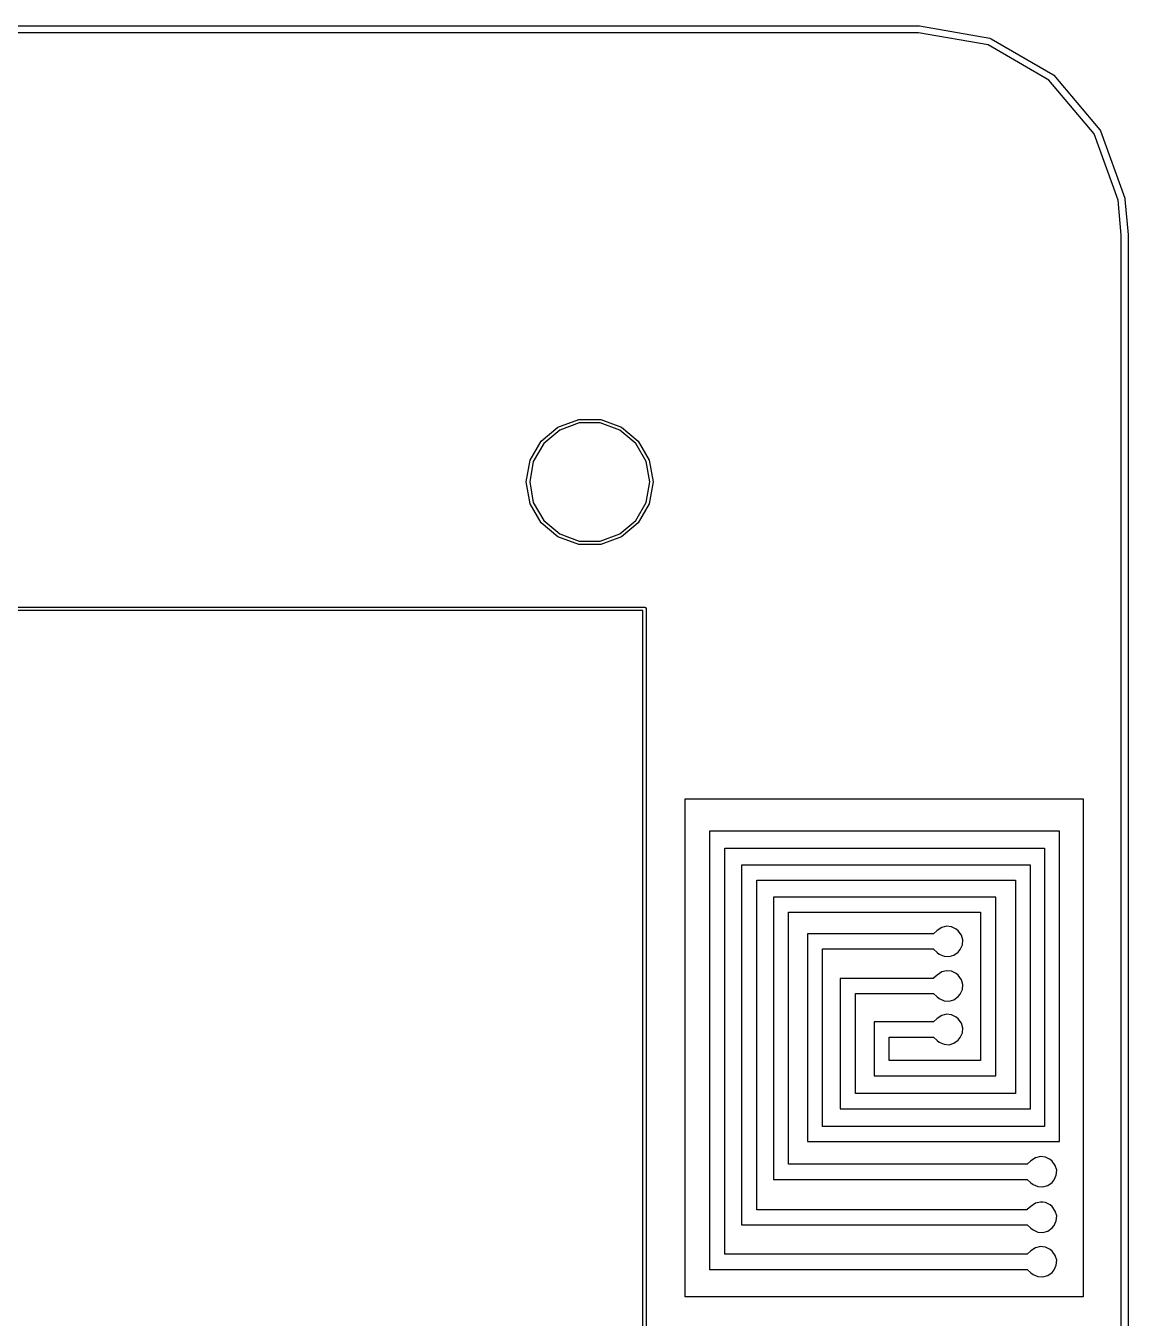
# Model space of a CAD drawing. Extents: x 100 to 214, y -112 to -50.
# Drawn here: x 181.96 to 214.1, y -87.58 to -49.9 of the extents above; entities that cross this region are included whole.
import ezdxf

# ---------------------------------------------------------------- set-up
doc = ezdxf.new("R2010")
doc.units = 0
doc.header["$MEASUREMENT"] = 0
doc.layers.add('BLACK', color=7, linetype='CONTINUOUS')

msp = doc.modelspace()

# ---------------------------------------------------------------- linework, layer by layer
at = {"layer": 'Black'}
for p, q in [((106, -49.9), (208, -49.9)), ((207.991, -50.1), (106.004, -50.1)), ((210.017, -50.4573), (207.991, -50.1)), ((208, -49.9), (208.009, -49.9015)), ((208.009, -49.9015), (208.017, -49.9015)), ((208.017, -49.9015), (210.069, -50.2634)), ((211.791, -51.4815), (210.017, -50.4573)), ((210.069, -50.2634), (210.102, -50.2752)), ((210.102, -50.2752), (211.907, -51.3171)), ((213.108, -53.0508), (211.791, -51.4815)), ((211.907, -51.3171), (211.933, -51.3395)), ((211.933, -51.3395), (213.273, -52.9357)), ((213.81, -54.9799), (213.108, -53.0508)), ((213.273, -52.9357), (213.29, -52.9658)), ((213.29, -52.9658), (214.003, -54.9239)), ((213.9, -56.0044), (213.81, -54.9799)), ((214.003, -54.9239), (214.005, -54.9368)), ((214.005, -54.9368), (214.008, -54.9494)), ((214.008, -54.9494), (214.1, -55.9913)), ((213.9, -105.991), (213.9, -56.0044)), ((214.1, -55.9913), (214.099, -55.9957)), ((214.099, -55.9957), (214.1, -56)), ((214.1, -56), (214.1, -106)), ((197.475, -61.5979), (198.079, -61.3781)), ((198.079, -61.3781), (198.721, -61.3781)), ((198.721, -61.3781), (199.325, -61.5979)), ((196.983, -62.0108), (197.475, -61.5979)), ((197.525, -61.6845), (197.059, -62.0751)), ((198.096, -61.4766), (197.525, -61.6845)), ((198.704, -61.4766), (198.096, -61.4766)), ((199.275, -61.6845), (198.704, -61.4766)), ((199.741, -62.0751), (199.275, -61.6845)), ((199.325, -61.5979), (199.817, -62.0108)), ((196.662, -62.5673), (196.983, -62.0108)), ((197.059, -62.0751), (196.756, -62.6015)), ((200.044, -62.6015), (199.741, -62.0751)), ((199.817, -62.0108), (200.138, -62.5673)), ((196.55, -63.2), (196.662, -62.5673)), ((196.756, -62.6015), (196.65, -63.2)), ((200.15, -63.2), (200.044, -62.6015)), ((200.138, -62.5673), (200.25, -63.2)), ((196.662, -63.8327), (196.55, -63.2)), ((196.65, -63.2), (196.756, -63.7985)), ((200.044, -63.7985), (200.15, -63.2)), ((200.25, -63.2), (200.138, -63.8327)), ((196.983, -64.3892), (196.662, -63.8327)), ((196.756, -63.7985), (197.059, -64.3249)), ((199.741, -64.3249), (200.044, -63.7985)), ((200.138, -63.8327), (199.817, -64.3892)), ((197.475, -64.8021), (196.983, -64.3892)), ((197.059, -64.3249), (197.525, -64.7155)), ((199.275, -64.7155), (199.741, -64.3249)), ((199.817, -64.3892), (199.325, -64.8021)), ((198.079, -65.0219), (197.475, -64.8021)), ((197.525, -64.7155), (198.096, -64.9234)), ((198.704, -64.9234), (199.275, -64.7155)), ((199.325, -64.8021), (198.721, -65.0219)), ((198.721, -65.0219), (198.079, -65.0219)), ((198.096, -64.9234), (198.704, -64.9234)), ((144, -66.85), (200, -66.85)), ((199.95, -66.95), (144.05, -66.95)), ((199.95, -101.85), (199.95, -66.95)), ((200, -66.85), (200.004, -66.8508)), ((200.004, -66.8508), (200.009, -66.8508)), ((200.009, -66.8508), (200.013, -66.8523)), ((200.013, -66.8523), (200.017, -66.853)), ((200.017, -66.853), (200.021, -66.8552)), ((200.021, -66.8552), (200.025, -66.8567)), ((200.025, -66.8567), (200.028, -66.8595)), ((200.028, -66.8595), (200.032, -66.8617)), ((200.032, -66.8617), (200.035, -66.865)), ((200.035, -66.865), (200.038, -66.8679)), ((200.038, -66.8679), (200.04, -66.8716)), ((200.04, -66.8716), (200.043, -66.875)), ((200.043, -66.875), (200.045, -66.8791)), ((200.045, -66.8791), (200.047, -66.8829)), ((200.047, -66.8829), (200.048, -66.8872)), ((200.048, -66.8872), (200.049, -66.8913)), ((200.049, -66.8913), (200.049, -66.8957)), ((200.049, -66.8957), (200.05, -66.9)), ((200.05, -66.9), (200.05, -101.9)), ((201.181, -72.4456), (201.182, -72.4452)), ((201.181, -72.446), (201.181, -72.4456)), ((201.181, -72.4465), (201.181, -72.446)), ((201.181, -72.4469), (201.181, -72.4465)), ((201.181, -86.9531), (201.181, -72.4469)), ((201.182, -72.4437), (201.183, -72.4434)), ((201.182, -72.4441), (201.182, -72.4437)), ((201.182, -72.4444), (201.182, -72.4441)), ((201.182, -72.4448), (201.182, -72.4444)), ((201.182, -72.4452), (201.182, -72.4448)), ((201.183, -72.4428), (201.184, -72.4426)), ((201.183, -72.4431), (201.183, -72.4428)), ((201.183, -72.4434), (201.183, -72.4431)), ((201.184, -72.4424), (201.185, -72.4422)), ((201.184, -72.4426), (201.184, -72.4424)), ((201.185, -72.4421), (201.185, -72.442)), ((201.185, -72.442), (201.186, -72.442)), ((201.185, -72.4422), (201.185, -72.4421)), ((201.186, -72.442), (201.186, -72.4419)), ((201.186, -72.4419), (212.786, -72.4419)), ((212.786, -72.4419), (212.786, -72.442)), ((212.786, -72.442), (212.786, -72.442)), ((212.786, -72.442), (212.787, -72.4421)), ((212.787, -72.4421), (212.787, -72.4422)), ((212.787, -72.4422), (212.788, -72.4424)), ((212.788, -72.4424), (212.788, -72.4426)), ((212.788, -72.4426), (212.788, -72.4428)), ((212.788, -72.4428), (212.789, -72.4431)), ((212.789, -72.4431), (212.789, -72.4434)), ((212.789, -72.4434), (212.789, -72.4437)), ((212.789, -72.4437), (212.79, -72.4441)), ((212.79, -72.4441), (212.79, -72.4444)), ((212.79, -72.4444), (212.79, -72.4448)), ((212.79, -72.4448), (212.79, -72.4452)), ((212.79, -72.4452), (212.79, -72.4456)), ((212.79, -72.4456), (212.79, -72.446)), ((212.79, -72.446), (212.79, -72.4465)), ((212.79, -72.4465), (212.791, -72.4469)), ((212.791, -72.4469), (212.791, -86.9531)), ((212.103, -73.3832), (201.897, -73.3832)), ((201.897, -73.3832), (201.897, -86.1579)), ((212.103, -82.4326), (212.103, -73.3832)), ((202.338, -73.8854), (202.339, -73.8849)), ((202.338, -73.8858), (202.338, -73.8854)), ((202.338, -73.8862), (202.338, -73.8858)), ((202.338, -85.7113), (202.338, -73.8862)), ((202.339, -73.8834), (202.34, -73.883)), ((202.339, -73.8837), (202.339, -73.8834)), ((202.339, -73.8841), (202.339, -73.8837)), ((202.339, -73.8845), (202.339, -73.8841)), ((202.339, -73.8849), (202.339, -73.8845)), ((202.34, -73.8822), (202.341, -73.8819)), ((202.34, -73.8824), (202.34, -73.8822)), ((202.34, -73.8827), (202.34, -73.8824)), ((202.34, -73.883), (202.34, -73.8827)), ((202.341, -73.8817), (202.342, -73.8815)), ((202.341, -73.8819), (202.341, -73.8817)), ((202.342, -73.8814), (202.342, -73.8813)), ((202.342, -73.8813), (202.343, -73.8813)), ((202.342, -73.8815), (202.342, -73.8814)), ((202.343, -73.8813), (202.343, -73.8812)), ((202.343, -73.8812), (211.657, -73.8812)), ((211.657, -73.8812), (211.657, -73.8813)), ((211.657, -73.8813), (211.658, -73.8813)), ((211.658, -73.8813), (211.658, -73.8814)), ((211.658, -73.8814), (211.658, -73.8815)), ((211.658, -73.8815), (211.659, -73.8817)), ((211.659, -73.8817), (211.659, -73.8819)), ((211.659, -73.8819), (211.66, -73.8822)), ((211.66, -73.8822), (211.66, -73.8824)), ((211.66, -73.8824), (211.66, -73.8827)), ((211.66, -73.8827), (211.66, -73.883)), ((211.66, -73.883), (211.661, -73.8834)), ((211.661, -73.8834), (211.661, -73.8837)), ((211.661, -73.8837), (211.661, -73.8841)), ((211.661, -73.8841), (211.661, -73.8845)), ((211.661, -73.8845), (211.661, -73.8849)), ((211.661, -73.8849), (211.662, -73.8854)), ((211.662, -73.8854), (211.662, -73.8858)), ((211.662, -73.8858), (211.662, -73.8862)), ((211.662, -73.8862), (211.662, -81.986)), ((211.257, -74.371), (202.828, -74.371)), ((202.828, -74.371), (202.828, -84.8597)), ((211.257, -81.473), (211.257, -74.371)), ((203.27, -74.8151), (203.271, -74.8147)), ((203.27, -74.8155), (203.27, -74.8151)), ((203.27, -74.8158), (203.27, -74.8155)), ((203.27, -74.8163), (203.27, -74.8158)), ((203.27, -74.8167), (203.27, -74.8163)), ((203.27, -74.8171), (203.27, -74.8167)), ((203.27, -74.8176), (203.27, -74.8171)), ((203.27, -84.4131), (203.27, -74.8176)), ((203.271, -74.8137), (203.272, -74.8135)), ((203.271, -74.8141), (203.271, -74.8137)), ((203.271, -74.8143), (203.271, -74.8141)), ((203.271, -74.8147), (203.271, -74.8143)), ((203.272, -74.8132), (203.273, -74.8131)), ((203.272, -74.8135), (203.272, -74.8132)), ((203.273, -74.8128), (203.274, -74.8126)), ((203.273, -74.8129), (203.273, -74.8128)), ((203.273, -74.8131), (203.273, -74.8129)), ((203.274, -74.8126), (203.274, -74.8126)), ((203.274, -74.8126), (203.275, -74.8126)), ((203.275, -74.8126), (210.81, -74.8126)), ((210.81, -74.8126), (210.81, -74.8126)), ((210.81, -74.8126), (210.811, -74.8126)), ((210.811, -74.8126), (210.811, -74.8128)), ((210.811, -74.8128), (210.812, -74.8129)), ((210.812, -74.8129), (210.812, -74.8131)), ((210.812, -74.8131), (210.812, -74.8132)), ((210.812, -74.8132), (210.813, -74.8135)), ((210.813, -74.8135), (210.813, -74.8137)), ((210.813, -74.8137), (210.813, -74.8141)), ((210.813, -74.8141), (210.814, -74.8143)), ((210.814, -74.8143), (210.814, -74.8147)), ((210.814, -74.8147), (210.814, -74.8151)), ((210.814, -74.8151), (210.814, -74.8155)), ((210.814, -74.8155), (210.815, -74.8158)), ((210.815, -74.8158), (210.815, -74.8163)), ((210.815, -74.8163), (210.815, -74.8167)), ((210.815, -74.8167), (210.815, -74.8171)), ((210.815, -74.8171), (210.815, -74.8176)), ((210.815, -74.8176), (210.815, -81.0264)), ((203.759, -75.3023), (203.759, -83.5332)), ((210.241, -75.3023), (203.759, -75.3023)), ((210.241, -80.5134), (210.241, -75.3023)), ((204.201, -75.7472), (204.202, -75.7468)), ((204.201, -75.7476), (204.201, -75.7472)), ((204.201, -75.748), (204.201, -75.7476)), ((204.201, -75.7485), (204.201, -75.748)), ((204.201, -75.7489), (204.201, -75.7485)), ((204.201, -83.0867), (204.201, -75.7489)), ((204.202, -75.7457), (204.203, -75.7454)), ((204.202, -75.7461), (204.202, -75.7457)), ((204.202, -75.7464), (204.202, -75.7461)), ((204.202, -75.7468), (204.202, -75.7464)), ((204.203, -75.7446), (204.204, -75.7444)), ((204.203, -75.7448), (204.203, -75.7446)), ((204.203, -75.7451), (204.203, -75.7448)), ((204.203, -75.7454), (204.203, -75.7451)), ((204.204, -75.7442), (204.205, -75.7441)), ((204.204, -75.7444), (204.204, -75.7442)), ((204.205, -75.7441), (204.205, -75.744)), ((204.205, -75.744), (204.206, -75.744)), ((204.206, -75.744), (204.206, -75.7439)), ((204.206, -75.7439), (209.794, -75.7439)), ((209.794, -75.7439), (209.794, -75.744)), ((209.794, -75.744), (209.795, -75.744)), ((209.795, -75.744), (209.795, -75.7441)), ((209.795, -75.7441), (209.796, -75.7442)), ((209.796, -75.7442), (209.796, -75.7444)), ((209.796, -75.7444), (209.796, -75.7446)), ((209.796, -75.7446), (209.797, -75.7448)), ((209.797, -75.7448), (209.797, -75.7451)), ((209.797, -75.7451), (209.797, -75.7454)), ((209.797, -75.7454), (209.798, -75.7457)), ((209.798, -75.7457), (209.798, -75.7461)), ((209.798, -75.7461), (209.798, -75.7464)), ((209.798, -75.7464), (209.798, -75.7468)), ((209.798, -75.7468), (209.799, -75.7472)), ((209.799, -75.7472), (209.799, -75.7476)), ((209.799, -75.7476), (209.799, -75.748)), ((209.799, -75.748), (209.799, -75.7485)), ((209.799, -75.7485), (209.799, -75.7489)), ((209.799, -75.7489), (209.799, -80.0669)), ((208.418, -76.3748), (204.747, -76.3748)), ((204.747, -76.3748), (204.747, -82.4326)), ((208.419, -76.3748), (208.418, -76.3748)), ((208.418, -76.3748), (208.418, -76.3748)), ((208.42, -76.3745), (208.419, -76.3746)), ((208.419, -76.3746), (208.419, -76.3748)), ((208.421, -76.374), (208.42, -76.3744)), ((208.42, -76.3744), (208.42, -76.3744)), ((208.42, -76.3744), (208.42, -76.3745)), ((208.422, -76.3736), (208.421, -76.374)), ((208.529, -76.2766), (208.422, -76.3735)), ((208.422, -76.3735), (208.422, -76.3735)), ((208.422, -76.3735), (208.422, -76.3736)), ((208.663, -76.1879), (208.529, -76.2766)), ((208.806, -76.1515), (208.663, -76.1879)), ((208.95, -76.1668), (208.806, -76.1515)), ((209.084, -76.2338), (208.95, -76.1668)), ((209.145, -76.2852), (209.084, -76.2338)), ((209.237, -76.4129), (209.145, -76.2852)), ((209.278, -76.5526), (209.237, -76.4129)), ((205.189, -76.8188), (205.19, -76.8185)), ((205.189, -76.8192), (205.189, -76.8188)), ((205.189, -76.8196), (205.189, -76.8192)), ((205.189, -76.8201), (205.189, -76.8196)), ((205.189, -76.8205), (205.189, -76.8201)), ((205.189, -76.8209), (205.189, -76.8205)), ((205.189, -76.8213), (205.189, -76.8209)), ((205.189, -81.986), (205.189, -76.8213)), ((205.19, -76.8178), (205.191, -76.8175)), ((205.19, -76.8181), (205.19, -76.8178)), ((205.19, -76.8185), (205.19, -76.8181)), ((205.191, -76.817), (205.192, -76.8169)), ((205.191, -76.8173), (205.191, -76.817)), ((205.191, -76.8175), (205.191, -76.8173)), ((205.192, -76.8166), (205.193, -76.8164)), ((205.192, -76.8169), (205.192, -76.8166)), ((205.192, -76.8166), (205.192, -76.8166)), ((205.193, -76.8164), (205.194, -76.8163)), ((205.193, -76.8164), (205.193, -76.8164)), ((205.194, -76.8163), (208.418, -76.8163)), ((208.418, -76.8163), (208.418, -76.8163)), ((208.418, -76.8163), (208.419, -76.8163)), ((208.419, -76.8163), (208.419, -76.8165)), ((208.419, -76.8165), (208.42, -76.8166)), ((208.42, -76.8166), (208.42, -76.8167)), ((208.42, -76.8167), (208.42, -76.8167)), ((208.42, -76.8167), (208.421, -76.8171)), ((208.421, -76.8171), (208.422, -76.8175)), ((208.422, -76.8175), (208.422, -76.8176)), ((208.422, -76.8176), (208.422, -76.8176)), ((208.422, -76.8176), (208.529, -76.9147)), ((209.145, -76.9056), (209.206, -76.8313)), ((209.206, -76.8313), (209.268, -76.6951)), ((209.268, -76.6951), (209.278, -76.5526)), ((208.529, -76.9147), (208.593, -76.9646)), ((208.593, -76.9646), (208.733, -77.0275)), ((208.733, -77.0275), (208.877, -77.0385)), ((208.877, -77.0385), (209.017, -76.9979)), ((209.017, -76.9979), (209.145, -76.9056)), ((208.529, -77.5748), (208.422, -77.6717)), ((208.663, -77.4862), (208.529, -77.5748)), ((208.806, -77.4498), (208.663, -77.4862)), ((208.95, -77.465), (208.806, -77.4498)), ((209.084, -77.532), (208.95, -77.465)), ((209.145, -77.5834), (209.084, -77.532)), ((209.237, -77.7111), (209.145, -77.5834)), ((208.418, -77.673), (205.707, -77.673)), ((205.707, -77.673), (205.707, -81.473)), ((208.419, -77.673), (208.418, -77.673)), ((208.418, -77.673), (208.418, -77.673)), ((208.42, -77.6727), (208.419, -77.6728)), ((208.419, -77.6728), (208.419, -77.673)), ((208.421, -77.6722), (208.42, -77.6726)), ((208.42, -77.6726), (208.42, -77.6727)), ((208.42, -77.6727), (208.42, -77.6727)), ((208.422, -77.6718), (208.421, -77.6722)), ((208.422, -77.6717), (208.422, -77.6718)), ((208.422, -77.6718), (208.422, -77.6718)), ((209.206, -78.1295), (209.268, -77.9934)), ((209.278, -77.8508), (209.237, -77.7111)), ((209.268, -77.9934), (209.278, -77.8508)), ((206.148, -78.1187), (206.149, -78.1183)), ((206.148, -78.1191), (206.148, -78.1187)), ((206.148, -78.1196), (206.148, -78.1191)), ((206.148, -81.0264), (206.148, -78.1196)), ((206.149, -78.1167), (206.15, -78.1163)), ((206.149, -78.1171), (206.149, -78.1167)), ((206.149, -78.1175), (206.149, -78.1171)), ((206.149, -78.1178), (206.149, -78.1175)), ((206.149, -78.1183), (206.149, -78.1178)), ((206.15, -78.1155), (206.151, -78.1152)), ((206.15, -78.1157), (206.15, -78.1155)), ((206.15, -78.1161), (206.15, -78.1157)), ((206.15, -78.1163), (206.15, -78.1161)), ((206.151, -78.1151), (206.152, -78.1149)), ((206.151, -78.1152), (206.151, -78.1151)), ((206.152, -78.1148), (206.152, -78.1146)), ((206.152, -78.1146), (206.153, -78.1146)), ((206.152, -78.1149), (206.152, -78.1148)), ((206.153, -78.1146), (206.153, -78.1146)), ((206.153, -78.1146), (208.418, -78.1146)), ((208.418, -78.1146), (208.418, -78.1146)), ((208.418, -78.1146), (208.419, -78.1146)), ((208.419, -78.1146), (208.419, -78.1147)), ((208.419, -78.1147), (208.42, -78.1149)), ((208.42, -78.1149), (208.42, -78.1149)), ((208.42, -78.1149), (208.42, -78.1149)), ((208.42, -78.1149), (208.421, -78.1153)), ((208.421, -78.1153), (208.422, -78.1157)), ((208.422, -78.1157), (208.422, -78.1158)), ((208.422, -78.1158), (208.422, -78.1158)), ((208.422, -78.1158), (208.529, -78.2129)), ((208.529, -78.2129), (208.593, -78.2628)), ((208.593, -78.2628), (208.733, -78.3257)), ((208.733, -78.3257), (208.877, -78.3368)), ((208.877, -78.3368), (209.017, -78.2962)), ((209.017, -78.2962), (209.145, -78.2039)), ((209.145, -78.2039), (209.206, -78.1295)), ((208.806, -78.7198), (208.663, -78.7562)), ((208.95, -78.735), (208.806, -78.7198)), ((209.084, -78.802), (208.95, -78.735)), ((208.418, -78.943), (206.695, -78.943)), ((206.695, -78.943), (206.695, -80.5134)), ((208.419, -78.943), (208.418, -78.943)), ((208.418, -78.943), (208.418, -78.943)), ((208.42, -78.9427), (208.419, -78.9428)), ((208.419, -78.9428), (208.419, -78.943)), ((208.421, -78.9422), (208.42, -78.9426)), ((208.42, -78.9426), (208.42, -78.9427)), ((208.42, -78.9427), (208.42, -78.9427)), ((208.422, -78.9418), (208.421, -78.9422)), ((208.529, -78.8448), (208.422, -78.9417)), ((208.422, -78.9417), (208.422, -78.9418)), ((208.422, -78.9418), (208.422, -78.9418)), ((208.663, -78.7562), (208.529, -78.8448)), ((209.145, -78.8534), (209.084, -78.802)), ((209.237, -78.9811), (209.145, -78.8534)), ((209.278, -79.1208), (209.237, -78.9811)), ((209.268, -79.2634), (209.278, -79.1208)), ((207.136, -79.3878), (207.137, -79.3875)), ((207.136, -79.3883), (207.136, -79.3878)), ((207.136, -79.3887), (207.136, -79.3883)), ((207.136, -79.3891), (207.136, -79.3887)), ((207.136, -79.3896), (207.136, -79.3891)), ((207.136, -80.0669), (207.136, -79.3896)), ((207.137, -79.3863), (207.138, -79.3861)), ((207.137, -79.3867), (207.137, -79.3863)), ((207.137, -79.3871), (207.137, -79.3867)), ((207.137, -79.3875), (207.137, -79.3871)), ((207.138, -79.3855), (207.139, -79.3852)), ((207.138, -79.3857), (207.138, -79.3855)), ((207.138, -79.3861), (207.138, -79.3857)), ((207.139, -79.3849), (207.14, -79.3848)), ((207.139, -79.3851), (207.139, -79.3849)), ((207.139, -79.3852), (207.139, -79.3851)), ((207.14, -79.3848), (207.14, -79.3846)), ((207.14, -79.3846), (207.141, -79.3846)), ((207.141, -79.3846), (207.141, -79.3846)), ((207.141, -79.3846), (208.418, -79.3846)), ((208.418, -79.3846), (208.418, -79.3846)), ((208.418, -79.3846), (208.419, -79.3846)), ((208.419, -79.3846), (208.419, -79.3847)), ((208.419, -79.3847), (208.42, -79.3849)), ((208.42, -79.3849), (208.42, -79.3849)), ((208.42, -79.3849), (208.42, -79.3849)), ((208.42, -79.3849), (208.421, -79.3853)), ((208.421, -79.3853), (208.422, -79.3857)), ((208.422, -79.3857), (208.422, -79.3858)), ((208.422, -79.3858), (208.422, -79.3858)), ((208.422, -79.3858), (208.529, -79.4829)), ((208.529, -79.4829), (208.593, -79.5328)), ((209.017, -79.5662), (209.145, -79.4739)), ((209.145, -79.4739), (209.206, -79.3995)), ((209.206, -79.3995), (209.268, -79.2634)), ((208.593, -79.5328), (208.733, -79.5957)), ((208.733, -79.5957), (208.877, -79.6068)), ((208.877, -79.6068), (209.017, -79.5662)), ((207.136, -80.0673), (207.136, -80.0669)), ((207.136, -80.0678), (207.136, -80.0673)), ((207.136, -80.0682), (207.136, -80.0678)), ((207.136, -80.0686), (207.136, -80.0682)), ((207.137, -80.069), (207.136, -80.0686)), ((207.137, -80.0694), (207.137, -80.069)), ((207.137, -80.0697), (207.137, -80.0694)), ((207.137, -80.0701), (207.137, -80.0697)), ((207.138, -80.0704), (207.137, -80.0701)), ((207.138, -80.0707), (207.138, -80.0704)), ((207.138, -80.0709), (207.138, -80.0707)), ((207.139, -80.0712), (207.138, -80.0709)), ((207.139, -80.0714), (207.139, -80.0712)), ((207.139, -80.0716), (207.139, -80.0714)), ((207.14, -80.0717), (207.139, -80.0716)), ((207.14, -80.0718), (207.14, -80.0717)), ((207.141, -80.0718), (207.14, -80.0718)), ((207.141, -80.0719), (207.141, -80.0718)), ((209.794, -80.0719), (207.141, -80.0719)), ((209.795, -80.0718), (209.794, -80.0718)), ((209.794, -80.0718), (209.794, -80.0719)), ((209.796, -80.0716), (209.795, -80.0717)), ((209.795, -80.0717), (209.795, -80.0718)), ((209.797, -80.0709), (209.796, -80.0712)), ((209.796, -80.0712), (209.796, -80.0714)), ((209.796, -80.0714), (209.796, -80.0716)), ((209.798, -80.0701), (209.797, -80.0704)), ((209.797, -80.0704), (209.797, -80.0707)), ((209.797, -80.0707), (209.797, -80.0709)), ((209.799, -80.0686), (209.798, -80.069)), ((209.798, -80.069), (209.798, -80.0694)), ((209.798, -80.0694), (209.798, -80.0697)), ((209.798, -80.0697), (209.798, -80.0701)), ((209.799, -80.0669), (209.799, -80.0673)), ((209.799, -80.0673), (209.799, -80.0678)), ((209.799, -80.0678), (209.799, -80.0682)), ((209.799, -80.0682), (209.799, -80.0686)), ((206.695, -80.5134), (210.241, -80.5134)), ((206.148, -81.0269), (206.148, -81.0264)), ((206.148, -81.0273), (206.148, -81.0269)), ((206.149, -81.0277), (206.148, -81.0273)), ((206.149, -81.0282), (206.149, -81.0277)), ((206.149, -81.0285), (206.149, -81.0282)), ((206.149, -81.0289), (206.149, -81.0285)), ((206.149, -81.0293), (206.149, -81.0289)), ((206.15, -81.0297), (206.149, -81.0293)), ((206.15, -81.0299), (206.15, -81.0297)), ((206.15, -81.0303), (206.15, -81.0299)), ((206.15, -81.0305), (206.15, -81.0303)), ((206.151, -81.0308), (206.15, -81.0305)), ((206.151, -81.0309), (206.151, -81.0308)), ((206.152, -81.0311), (206.151, -81.0309)), ((206.152, -81.0312), (206.152, -81.0311)), ((206.152, -81.0314), (206.152, -81.0312)), ((206.153, -81.0314), (206.152, -81.0314)), ((210.81, -81.0314), (206.153, -81.0314)), ((206.153, -81.0314), (206.153, -81.0314)), ((210.811, -81.0314), (210.81, -81.0314)), ((210.81, -81.0314), (210.81, -81.0314)), ((210.812, -81.0311), (210.811, -81.0312)), ((210.811, -81.0312), (210.811, -81.0314)), ((210.813, -81.0305), (210.812, -81.0308)), ((210.812, -81.0308), (210.812, -81.0309)), ((210.812, -81.0309), (210.812, -81.0311)), ((210.814, -81.0297), (210.813, -81.0299)), ((210.813, -81.0299), (210.813, -81.0303)), ((210.813, -81.0303), (210.813, -81.0305)), ((210.815, -81.0282), (210.814, -81.0285)), ((210.814, -81.0285), (210.814, -81.0289)), ((210.814, -81.0289), (210.814, -81.0293)), ((210.814, -81.0293), (210.814, -81.0297)), ((210.815, -81.0264), (210.815, -81.0269)), ((210.815, -81.0269), (210.815, -81.0273)), ((210.815, -81.0273), (210.815, -81.0277)), ((210.815, -81.0277), (210.815, -81.0282)), ((205.707, -81.473), (211.257, -81.473)), ((205.189, -81.9864), (205.189, -81.986)), ((205.189, -81.9869), (205.189, -81.9864)), ((205.189, -81.9873), (205.189, -81.9869)), ((205.189, -81.9877), (205.189, -81.9873)), ((205.189, -81.9881), (205.189, -81.9877)), ((205.189, -81.9885), (205.189, -81.9881)), ((205.19, -81.9888), (205.189, -81.9885)), ((205.19, -81.9892), (205.19, -81.9888)), ((205.19, -81.9895), (205.19, -81.9892)), ((205.191, -81.9898), (205.19, -81.9895)), ((205.191, -81.99), (205.191, -81.9898)), ((205.191, -81.9903), (205.191, -81.99)), ((205.192, -81.9905), (205.191, -81.9903)), ((205.192, -81.9907), (205.192, -81.9905)), ((205.192, -81.9908), (205.192, -81.9907)), ((205.193, -81.9909), (205.192, -81.9908)), ((205.194, -81.991), (205.193, -81.9909)), ((205.193, -81.9909), (205.193, -81.9909)), ((211.657, -81.991), (205.194, -81.991)), ((211.658, -81.9909), (211.657, -81.9909)), ((211.657, -81.9909), (211.657, -81.991)), ((211.659, -81.9905), (211.658, -81.9907)), ((211.658, -81.9907), (211.658, -81.9908)), ((211.658, -81.9908), (211.658, -81.9909)), ((211.66, -81.99), (211.659, -81.9903)), ((211.659, -81.9903), (211.659, -81.9905)), ((211.661, -81.9888), (211.66, -81.9892)), ((211.66, -81.9892), (211.66, -81.9895)), ((211.66, -81.9895), (211.66, -81.9898)), ((211.66, -81.9898), (211.66, -81.99)), ((211.662, -81.9869), (211.661, -81.9873)), ((211.661, -81.9873), (211.661, -81.9877)), ((211.661, -81.9877), (211.661, -81.9881)), ((211.661, -81.9881), (211.661, -81.9885)), ((211.661, -81.9885), (211.661, -81.9888)), ((211.662, -81.986), (211.662, -81.9864)), ((211.662, -81.9864), (211.662, -81.9869)), ((204.747, -82.4326), (212.103, -82.4326)), ((211.544, -82.8684), (211.401, -82.9048)), ((211.687, -82.8837), (211.544, -82.8684)), ((211.822, -82.9507), (211.687, -82.8837)), ((204.201, -83.0871), (204.201, -83.0867)), ((204.201, -83.0875), (204.201, -83.0871)), ((204.201, -83.0879), (204.201, -83.0875)), ((204.201, -83.0884), (204.201, -83.0879)), ((204.202, -83.0888), (204.201, -83.0884)), ((204.202, -83.0892), (204.202, -83.0888)), ((204.202, -83.0895), (204.202, -83.0892)), ((204.202, -83.0899), (204.202, -83.0895)), ((204.203, -83.0902), (204.202, -83.0899)), ((204.203, -83.0905), (204.203, -83.0902)), ((204.203, -83.0907), (204.203, -83.0905)), ((204.203, -83.091), (204.203, -83.0907)), ((204.204, -83.0911), (204.203, -83.091)), ((204.204, -83.0914), (204.204, -83.0911)), ((204.205, -83.0914), (204.204, -83.0914)), ((204.205, -83.0916), (204.205, -83.0914)), ((204.206, -83.0916), (204.205, -83.0916)), ((204.206, -83.0917), (204.206, -83.0916)), ((211.156, -83.0917), (204.206, -83.0917)), ((211.157, -83.0915), (211.156, -83.0917)), ((211.156, -83.0917), (211.156, -83.0917)), ((211.156, -83.0917), (211.156, -83.0917)), ((211.158, -83.0914), (211.157, -83.0915)), ((211.159, -83.0905), (211.158, -83.0909)), ((211.158, -83.0909), (211.158, -83.0913)), ((211.158, -83.0913), (211.158, -83.0913)), ((211.158, -83.0913), (211.158, -83.0914)), ((211.267, -82.9934), (211.159, -83.0904)), ((211.159, -83.0904), (211.159, -83.0904)), ((211.159, -83.0904), (211.159, -83.0905)), ((211.401, -82.9048), (211.267, -82.9934)), ((211.882, -83.0021), (211.822, -82.9507)), ((211.975, -83.1298), (211.882, -83.0021)), ((212.016, -83.2695), (211.975, -83.1298)), ((212.005, -83.412), (212.016, -83.2695)), ((203.759, -83.5332), (211.156, -83.5332)), ((211.156, -83.5332), (211.156, -83.5332)), ((211.156, -83.5332), (211.156, -83.5332)), ((211.156, -83.5332), (211.157, -83.5334)), ((211.157, -83.5334), (211.158, -83.5335)), ((211.158, -83.5335), (211.158, -83.5336)), ((211.158, -83.5336), (211.158, -83.5336)), ((211.158, -83.5336), (211.158, -83.534)), ((211.158, -83.534), (211.159, -83.5344)), ((211.159, -83.5344), (211.159, -83.5345)), ((211.159, -83.5345), (211.159, -83.5345)), ((211.159, -83.5345), (211.267, -83.6316)), ((211.267, -83.6316), (211.331, -83.6815)), ((211.755, -83.7148), (211.882, -83.6225)), ((211.882, -83.6225), (211.944, -83.5482)), ((211.944, -83.5482), (212.005, -83.412)), ((211.331, -83.6815), (211.471, -83.7444)), ((211.471, -83.7444), (211.615, -83.7554)), ((211.615, -83.7554), (211.755, -83.7148)), ((211.267, -84.3199), (211.159, -84.4168)), ((211.401, -84.2313), (211.267, -84.3199)), ((211.544, -84.1949), (211.401, -84.2313)), ((211.615, -84.2024), (211.544, -84.1949)), ((211.687, -84.2101), (211.615, -84.2024)), ((211.822, -84.2771), (211.687, -84.2101)), ((211.882, -84.3285), (211.822, -84.2771)), ((211.975, -84.4562), (211.882, -84.3285)), ((203.27, -84.4135), (203.27, -84.4131)), ((203.27, -84.414), (203.27, -84.4135)), ((203.27, -84.4144), (203.27, -84.414)), ((203.27, -84.4148), (203.27, -84.4144)), ((203.27, -84.4152), (203.27, -84.4148)), ((203.27, -84.4156), (203.27, -84.4152)), ((203.271, -84.4159), (203.27, -84.4156)), ((203.271, -84.4163), (203.271, -84.4159)), ((203.271, -84.4166), (203.271, -84.4163)), ((203.271, -84.4169), (203.271, -84.4166)), ((203.272, -84.4172), (203.271, -84.4169)), ((203.272, -84.4174), (203.272, -84.4172)), ((203.273, -84.4176), (203.272, -84.4174)), ((203.273, -84.4178), (203.273, -84.4176)), ((203.273, -84.4179), (203.273, -84.4178)), ((203.274, -84.418), (203.273, -84.4179)), ((203.275, -84.4181), (203.274, -84.418)), ((203.274, -84.418), (203.274, -84.418)), ((211.156, -84.4181), (203.275, -84.4181)), ((211.157, -84.4179), (211.156, -84.4181)), ((211.156, -84.4181), (211.156, -84.4181)), ((211.156, -84.4181), (211.156, -84.4181)), ((211.158, -84.4178), (211.157, -84.4179)), ((211.159, -84.4169), (211.158, -84.4173)), ((211.158, -84.4173), (211.158, -84.4177)), ((211.158, -84.4177), (211.158, -84.4178)), ((211.158, -84.4178), (211.158, -84.4178)), ((211.159, -84.4168), (211.159, -84.4169)), ((211.159, -84.4169), (211.159, -84.4169)), ((211.944, -84.8746), (212.005, -84.7385)), ((212.016, -84.596), (211.975, -84.4562)), ((212.005, -84.7385), (212.016, -84.596)), ((202.828, -84.8597), (211.156, -84.8597)), ((211.156, -84.8597), (211.156, -84.8597)), ((211.156, -84.8597), (211.156, -84.8597)), ((211.156, -84.8597), (211.157, -84.8598)), ((211.157, -84.8598), (211.158, -84.86)), ((211.158, -84.86), (211.158, -84.86)), ((211.158, -84.86), (211.158, -84.86)), ((211.158, -84.86), (211.158, -84.8604)), ((211.158, -84.8604), (211.159, -84.8608)), ((211.159, -84.8608), (211.159, -84.8609)), ((211.159, -84.8609), (211.159, -84.861)), ((211.159, -84.861), (211.267, -84.958)), ((211.267, -84.958), (211.331, -85.0079)), ((211.331, -85.0079), (211.471, -85.0708)), ((211.471, -85.0708), (211.615, -85.0819)), ((211.615, -85.0819), (211.755, -85.0413)), ((211.755, -85.0413), (211.882, -84.949)), ((211.882, -84.949), (211.944, -84.8746)), ((211.401, -85.5295), (211.267, -85.6181)), ((211.544, -85.4931), (211.401, -85.5295)), ((211.615, -85.5006), (211.544, -85.4931)), ((211.687, -85.5084), (211.615, -85.5006)), ((211.822, -85.5753), (211.687, -85.5084)), ((202.338, -85.7118), (202.338, -85.7113)), ((202.338, -85.7122), (202.338, -85.7118)), ((202.339, -85.7126), (202.338, -85.7122)), ((202.339, -85.713), (202.339, -85.7126)), ((202.339, -85.7134), (202.339, -85.713)), ((202.339, -85.7138), (202.339, -85.7134)), ((202.339, -85.7142), (202.339, -85.7138)), ((202.34, -85.7145), (202.339, -85.7142)), ((202.34, -85.7148), (202.34, -85.7145)), ((202.34, -85.7152), (202.34, -85.7148)), ((202.34, -85.7154), (202.34, -85.7152)), ((202.341, -85.7157), (202.34, -85.7154)), ((202.341, -85.7158), (202.341, -85.7157)), ((202.342, -85.716), (202.341, -85.7158)), ((202.342, -85.7161), (202.342, -85.716)), ((202.342, -85.7163), (202.342, -85.7161)), ((202.343, -85.7163), (202.342, -85.7163)), ((211.156, -85.7163), (202.343, -85.7163)), ((202.343, -85.7163), (202.343, -85.7163)), ((211.157, -85.7162), (211.156, -85.7163)), ((211.156, -85.7163), (211.156, -85.7163)), ((211.156, -85.7163), (211.156, -85.7163)), ((211.158, -85.716), (211.157, -85.7162)), ((211.159, -85.7152), (211.158, -85.7156)), ((211.158, -85.7156), (211.158, -85.716)), ((211.158, -85.716), (211.158, -85.716)), ((211.158, -85.716), (211.158, -85.716)), ((211.267, -85.6181), (211.159, -85.715)), ((211.159, -85.715), (211.159, -85.7151)), ((211.159, -85.7151), (211.159, -85.7152)), ((211.882, -85.6268), (211.822, -85.5753)), ((211.975, -85.7544), (211.882, -85.6268)), ((212.016, -85.8942), (211.975, -85.7544)), ((212.005, -86.0367), (212.016, -85.8942)), ((201.897, -86.1579), (211.156, -86.1579)), ((211.156, -86.1579), (211.156, -86.1579)), ((211.156, -86.1579), (211.156, -86.1579)), ((211.156, -86.1579), (211.157, -86.1581)), ((211.157, -86.1581), (211.158, -86.1582)), ((211.158, -86.1582), (211.158, -86.1582)), ((211.158, -86.1582), (211.158, -86.1583)), ((211.158, -86.1583), (211.158, -86.1587)), ((211.158, -86.1587), (211.159, -86.1591)), ((211.159, -86.1591), (211.159, -86.1591)), ((211.159, -86.1591), (211.159, -86.1592)), ((211.159, -86.1592), (211.267, -86.2562)), ((211.267, -86.2562), (211.331, -86.3061)), ((211.755, -86.3395), (211.882, -86.2472)), ((211.882, -86.2472), (211.944, -86.1728)), ((211.944, -86.1728), (212.005, -86.0367)), ((211.331, -86.3061), (211.471, -86.3691)), ((211.471, -86.3691), (211.615, -86.3801)), ((211.615, -86.3801), (211.755, -86.3395)), ((201.181, -86.9535), (201.181, -86.9531)), ((201.181, -86.954), (201.181, -86.9535)), ((201.181, -86.9544), (201.181, -86.954)), ((201.182, -86.9548), (201.181, -86.9544)), ((201.182, -86.9552), (201.182, -86.9548)), ((201.182, -86.9556), (201.182, -86.9552)), ((201.182, -86.9559), (201.182, -86.9556)), ((201.182, -86.9563), (201.182, -86.9559)), ((201.183, -86.9566), (201.182, -86.9563)), ((201.183, -86.9569), (201.183, -86.9566)), ((201.183, -86.9572), (201.183, -86.9569)), ((201.184, -86.9574), (201.183, -86.9572)), ((201.184, -86.9576), (201.184, -86.9574)), ((201.185, -86.9578), (201.184, -86.9576)), ((201.185, -86.9579), (201.185, -86.9578)), ((201.185, -86.958), (201.185, -86.9579)), ((201.186, -86.958), (201.185, -86.958)), ((201.186, -86.9581), (201.186, -86.958)), ((212.786, -86.9581), (201.186, -86.9581)), ((212.787, -86.9579), (212.786, -86.958)), ((212.786, -86.958), (212.786, -86.958)), ((212.786, -86.958), (212.786, -86.9581)), ((212.788, -86.9576), (212.787, -86.9578)), ((212.787, -86.9578), (212.787, -86.9579)), ((212.789, -86.9569), (212.788, -86.9572)), ((212.788, -86.9572), (212.788, -86.9574)), ((212.788, -86.9574), (212.788, -86.9576)), ((212.79, -86.9559), (212.789, -86.9563)), ((212.789, -86.9563), (212.789, -86.9566)), ((212.789, -86.9566), (212.789, -86.9569)), ((212.791, -86.9531), (212.79, -86.9535)), ((212.79, -86.9535), (212.79, -86.954)), ((212.79, -86.954), (212.79, -86.9544)), ((212.79, -86.9544), (212.79, -86.9548)), ((212.79, -86.9548), (212.79, -86.9552)), ((212.79, -86.9552), (212.79, -86.9556)), ((212.79, -86.9556), (212.79, -86.9559))]:
    msp.add_line(p, q, dxfattribs=at)

doc.saveas('drawing.dxf')
